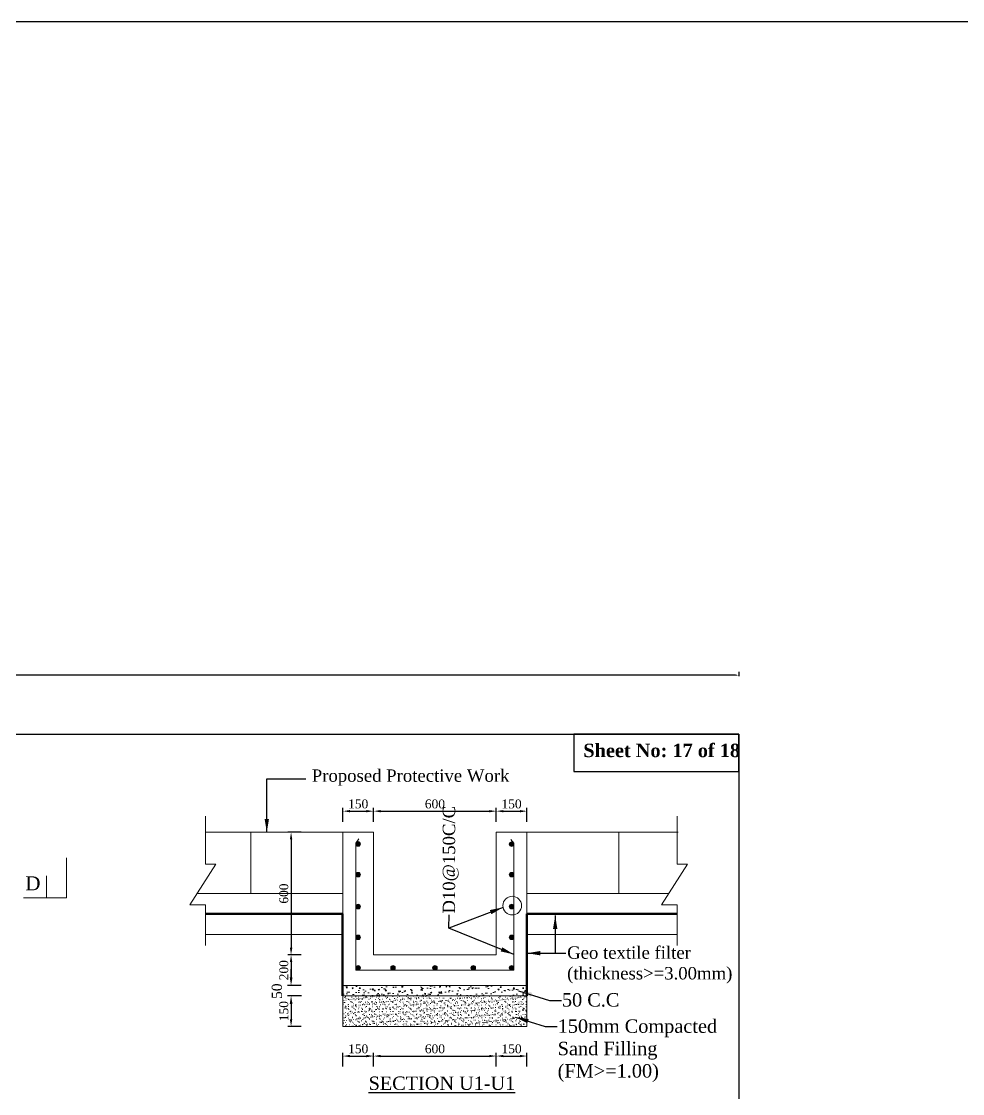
# Model space of a CAD drawing. Header units: metres. Extents: x -2434 to 11656, y -15288 to 8109.
# Drawn here: x 3289.5 to 3395.4, y -14019.2 to -13898.6 of the extents above; entities that cross this region are included whole.
import ezdxf

# ---------------------------------------------------------------- set-up
doc = ezdxf.new("R2010")
doc.units = ezdxf.units.M
doc.layers.add('Blocks', color=11, linetype='Continuous', lineweight=9)
doc.layers.add('LINE', color=7, linetype='Continuous')
doc.styles.get("Standard").update_dxf_attribs({"font": 'times.ttf'})
doc.dimstyles.get("Standard").update_dxf_attribs({"dimtxt": 0.5, "dimasz": 0.4075, "dimexe": 0.364, "dimexo": 0.219, "dimgap": 0.09, "dimtad": 0, "dimdec": 0, "dimlfac": 1000, "dimzin": 0, "dimdsep": 46, "dimtxsty": 'Standard', "dimcen": 0.09, "dimadec": 0, "dimazin": 0, "dimtfac": 1, "dimtdec": 0, "dimtofl": 0, "dimtmove": 0, "dimatfit": 3, "dimfxl": 1, "dimtolj": 1, "dimtzin": 0, "dimarcsym": 0})
pattern_1 = [(50, (3348.6855, -14646.2898), (1.4665866, -0.1283096), [0.1533525, -1.6868775]), (355, (3348.6855, -14646.2898), (-0.2837047, 1.538006), [0.122682, -1.349502]), (100.451, (3348.8077, -14646.3005), (1.182887, 1.4096893), [0.1303295, -1.4336245]), (46.1842, (3348.6855, -14645.8809), (2.1821863, -0.3384407), [0.230029, -2.530316]), (96.6356, (3348.8674, -14645.909), (1.911104, 1.991776), [0.195494, -2.150437]), (351.184, (3348.6855, -14645.8809), (1.911107, 1.991772), [0.184023, -2.024253]), (21, (3348.89, -14645.9831), (1.2204998, -0.8232374), [0.1533525, -1.6868775]), (326, (3348.89, -14645.9831), (0.4975063, 1.482713), [0.122682, -1.349502]), (71.4514, (3348.9917, -14646.0517), (1.7180028, 0.659479), [0.1303295, -1.4336245]), (37.5, (3348.6855, -14646.2898), (0.02486326, 0.68066806), [0, -1.3331444, 0, -1.369949, 0, -1.3546137]), (7.5, (3348.6855, -14646.2898), (0.5378983, 0.8064536), [0, -0.7810754, 0, -1.3024739, 0, -0.51628675]), (327.5, (3348.22954, -14646.2898), (1.0915043, -0.0461164), [0, -0.511175, 0, -1.594866, 0, -2.1162645]), (317.5, (3348.0251, -14646.2898), (1.1924399, 0.2046833), [0, -0.6645275, 0, -1.0591546, 0, -1.5028545])]
pattern_2 = [(37.5, (3348.6855, -14646.28983), (-0.01840036, 0.56282522), [0, -0.443992, 0, -0.49657, 0, -0.4746625]), (7.5, (3348.6855, -14646.2898), (0.5169518, 0.8243489), [0, -0.239522, 0, -0.400177, 0, -0.1533525]), (327.5, (3348.3262, -14646.28983), (0.90964123, 0.00165276), [0, -0.14605, 0, -0.52578, 0, -0.686435]), (317.5, (3348.3262, -14646.2898), (0.8780899, 0.2563687), [0, -0.073025, 0, -0.344678, 0, -0.394335])]

# ---------------------------------------------------------------- blocks, each defined once
blk = doc.blocks.new('*D1202')
at = {"layer": 'Blocks', "color": 0, "lineweight": -2, "ltscale": 0.5}
for p, q in [((3178.46, -13972.25), (3178.46, -13971.77)), ((3370.22, -13972.25), (3370.22, -13971.77))]:
    blk.add_line(p, q, dxfattribs=at)
at = {"layer": 'Blocks', "color": 0, "linetype": 'ByBlock', "lineweight": -2, "ltscale": 0.5}
for p, q in [((3178.86, -13972.13), (3272.9, -13972.13)), ((3369.81, -13972.13), (3275.78, -13972.13))]:
    blk.add_line(p, q, dxfattribs=at)
at = {"layer": 'Blocks', "color": 0, "linetype": 'ByBlock', "lineweight": -3, "ltscale": 0.5}
for points in [[(3178.86, -13972.06), (3178.86, -13972.2), (3178.46, -13972.13)], [(3369.81, -13972.06), (3369.81, -13972.2), (3370.22, -13972.13)]]:
    blk.add_solid(points, dxfattribs=at)
at = {"layer": 'Defpoints', "color": 0, "linetype": 'ByBlock', "lineweight": -3, "ltscale": 0.5}
for p in [(3370.22, -13972.13), (3178.46, -13978.76), (3370.22, -13978.76)]:
    blk.add_point(p, dxfattribs=at)
at = {"layer": 'Blocks', "color": 0, "linetype": 'ByBlock', "lineweight": -2, "ltscale": 0.5, "insert": (3274.34, -13972.13), "char_height": 0.5, "attachment_point": 5}
blk.add_mtext('\\A1;191.76 m', dxfattribs=at)
blk = doc.blocks.new('*D1203')
at = {"layer": 'Blocks', "color": 0, "lineweight": -2, "ltscale": 0.5}
for p, q in [((3325.67, -13988.62), (3325.67, -13987.07)), ((3326.47, -13987.43), (3328.32, -13987.43)), ((3329.12, -13988.62), (3329.12, -13987.07))]:
    blk.add_line(p, q, dxfattribs=at)
at = {"layer": 'Blocks', "color": 0, "lineweight": -3, "ltscale": 0.5}
for points in [[(3326.47, -13987.3), (3326.47, -13987.56), (3325.67, -13987.43)], [(3328.32, -13987.3), (3328.32, -13987.56), (3329.12, -13987.43)]]:
    blk.add_solid(points, dxfattribs=at)
at = {"layer": 'Defpoints', "color": 0, "lineweight": -3, "ltscale": 0.5}
for p in [(3329.12, -13987.43), (3325.67, -13988.84), (3329.12, -13988.84)]:
    blk.add_point(p, dxfattribs=at)
at = {"layer": 'Blocks', "color": 0, "lineweight": 30, "ltscale": 0.5, "insert": (3327.39, -13986.62), "char_height": 1, "attachment_point": 5}
blk.add_mtext('\\A1;150', dxfattribs=at)
blk = doc.blocks.new('*D1204')
at = {"layer": 'Blocks', "color": 0, "lineweight": -2, "ltscale": 0.5}
for p, q in [((3342.92, -13988.62), (3342.92, -13987.07)), ((3343.72, -13987.43), (3345.57, -13987.43)), ((3346.37, -13988.62), (3346.37, -13987.07))]:
    blk.add_line(p, q, dxfattribs=at)
at = {"layer": 'Blocks', "color": 0, "lineweight": -3, "ltscale": 0.5}
for points in [[(3343.72, -13987.3), (3343.72, -13987.56), (3342.92, -13987.43)], [(3345.57, -13987.3), (3345.57, -13987.56), (3346.37, -13987.43)]]:
    blk.add_solid(points, dxfattribs=at)
at = {"layer": 'Defpoints', "color": 0, "lineweight": -3, "ltscale": 0.5}
for p in [(3346.37, -13987.43), (3342.92, -13988.84), (3346.37, -13988.84)]:
    blk.add_point(p, dxfattribs=at)
at = {"layer": 'Blocks', "color": 0, "lineweight": 30, "ltscale": 0.5, "insert": (3344.64, -13986.62), "char_height": 1, "attachment_point": 5}
blk.add_mtext('\\A1;150', dxfattribs=at)
blk = doc.blocks.new('*D1205')
at = {"layer": 'Blocks', "color": 0, "lineweight": -2, "ltscale": 0.5}
for p, q in [((3329.12, -13988.62), (3329.12, -13987.07)), ((3329.92, -13987.43), (3342.12, -13987.43)), ((3342.92, -13988.62), (3342.92, -13987.07))]:
    blk.add_line(p, q, dxfattribs=at)
at = {"layer": 'Blocks', "color": 0, "lineweight": -3, "ltscale": 0.5}
for points in [[(3329.92, -13987.3), (3329.92, -13987.56), (3329.12, -13987.43)], [(3342.12, -13987.3), (3342.12, -13987.56), (3342.92, -13987.43)]]:
    blk.add_solid(points, dxfattribs=at)
at = {"layer": 'Defpoints', "color": 0, "lineweight": -3, "ltscale": 0.5}
for p in [(3342.92, -13987.43), (3329.12, -13988.84), (3342.92, -13988.84)]:
    blk.add_point(p, dxfattribs=at)
at = {"layer": 'Blocks', "color": 0, "lineweight": 30, "ltscale": 0.5, "insert": (3336.02, -13986.62), "char_height": 1, "attachment_point": 5}
blk.add_mtext('\\A1;600', dxfattribs=at)
blk = doc.blocks.new('*D1206')
at = {"layer": 'Blocks', "color": 0, "lineweight": -2, "ltscale": 0.5}
for p, q in [((3320.96, -13989.8), (3319.48, -13989.8)), ((3319.84, -13990.6), (3319.84, -14002.8)), ((3320.96, -14003.6), (3319.48, -14003.6))]:
    blk.add_line(p, q, dxfattribs=at)
at = {"layer": 'Blocks', "color": 0, "lineweight": -3, "ltscale": 0.5}
for points in [[(3319.71, -13990.6), (3319.98, -13990.6), (3319.84, -13989.8)], [(3319.71, -14002.8), (3319.98, -14002.8), (3319.84, -14003.6)]]:
    blk.add_solid(points, dxfattribs=at)
at = {"layer": 'Defpoints', "color": 0, "lineweight": -3, "ltscale": 0.5}
for p in [(3321.18, -13989.8), (3319.84, -14003.6), (3321.18, -14003.6)]:
    blk.add_point(p, dxfattribs=at)
at = {"layer": 'Blocks', "color": 0, "lineweight": 30, "ltscale": 0.5, "insert": (3319.03, -13996.7), "char_height": 1, "attachment_point": 5, "rotation": 90}
blk.add_mtext('\\A1;600', dxfattribs=at)
blk = doc.blocks.new('*D1207')
at = {"layer": 'Blocks', "color": 0, "lineweight": -2, "ltscale": 0.5}
for p, q in [((3320.96, -14003.6), (3319.48, -14003.6)), ((3319.84, -14004.4), (3319.84, -14006.25)), ((3320.96, -14007.05), (3319.48, -14007.05))]:
    blk.add_line(p, q, dxfattribs=at)
at = {"layer": 'Blocks', "color": 0, "lineweight": -3, "ltscale": 0.5}
for points in [[(3319.71, -14004.4), (3319.98, -14004.4), (3319.84, -14003.6)], [(3319.71, -14006.25), (3319.98, -14006.25), (3319.84, -14007.05)]]:
    blk.add_solid(points, dxfattribs=at)
at = {"layer": 'Defpoints', "color": 0, "lineweight": -3, "ltscale": 0.5}
for p in [(3321.18, -14003.6), (3319.84, -14007.05), (3321.18, -14007.05)]:
    blk.add_point(p, dxfattribs=at)
at = {"layer": 'Blocks', "color": 0, "lineweight": 30, "ltscale": 0.5, "insert": (3319.03, -14005.32), "char_height": 1, "attachment_point": 5, "rotation": 90}
blk.add_mtext('\\A1;200', dxfattribs=at)
blk = doc.blocks.new('*D1208')
at = {"layer": 'Blocks', "color": 0, "lineweight": -2, "ltscale": 0.5}
for p, q in [((3325.67, -14016.17), (3325.67, -14014.61)), ((3326.47, -14014.98), (3328.32, -14014.98)), ((3329.12, -14016.17), (3329.12, -14014.61))]:
    blk.add_line(p, q, dxfattribs=at)
at = {"layer": 'Blocks', "color": 0, "lineweight": -3, "ltscale": 0.5}
for points in [[(3326.47, -14014.84), (3326.47, -14015.11), (3325.67, -14014.98)], [(3328.32, -14014.84), (3328.32, -14015.11), (3329.12, -14014.98)]]:
    blk.add_solid(points, dxfattribs=at)
at = {"layer": 'Defpoints', "color": 0, "lineweight": -3, "ltscale": 0.5}
for p in [(3329.12, -14014.98), (3325.67, -14016.39), (3329.12, -14016.39)]:
    blk.add_point(p, dxfattribs=at)
at = {"layer": 'Blocks', "color": 0, "lineweight": 30, "ltscale": 0.5, "insert": (3327.39, -14014.17), "char_height": 1, "attachment_point": 5}
blk.add_mtext('\\A1;150', dxfattribs=at)
blk = doc.blocks.new('*D1209')
at = {"layer": 'Blocks', "color": 0, "lineweight": -2, "ltscale": 0.5}
for p, q in [((3342.92, -14016.17), (3342.92, -14014.61)), ((3343.72, -14014.98), (3345.57, -14014.98)), ((3346.37, -14016.17), (3346.37, -14014.61))]:
    blk.add_line(p, q, dxfattribs=at)
at = {"layer": 'Blocks', "color": 0, "lineweight": -3, "ltscale": 0.5}
for points in [[(3343.72, -14014.84), (3343.72, -14015.11), (3342.92, -14014.98)], [(3345.57, -14014.84), (3345.57, -14015.11), (3346.37, -14014.98)]]:
    blk.add_solid(points, dxfattribs=at)
at = {"layer": 'Defpoints', "color": 0, "lineweight": -3, "ltscale": 0.5}
for p in [(3346.37, -14014.98), (3342.92, -14016.39), (3346.37, -14016.39)]:
    blk.add_point(p, dxfattribs=at)
at = {"layer": 'Blocks', "color": 0, "lineweight": 30, "ltscale": 0.5, "insert": (3344.64, -14014.17), "char_height": 1, "attachment_point": 5}
blk.add_mtext('\\A1;150', dxfattribs=at)
blk = doc.blocks.new('*D1210')
at = {"layer": 'Blocks', "color": 0, "lineweight": -2, "ltscale": 0.5}
for p, q in [((3329.12, -14016.17), (3329.12, -14014.61)), ((3329.92, -14014.98), (3342.12, -14014.98)), ((3342.92, -14016.17), (3342.92, -14014.61))]:
    blk.add_line(p, q, dxfattribs=at)
at = {"layer": 'Blocks', "color": 0, "lineweight": -3, "ltscale": 0.5}
for points in [[(3329.92, -14014.84), (3329.92, -14015.11), (3329.12, -14014.98)], [(3342.12, -14014.84), (3342.12, -14015.11), (3342.92, -14014.98)]]:
    blk.add_solid(points, dxfattribs=at)
at = {"layer": 'Defpoints', "color": 0, "lineweight": -3, "ltscale": 0.5}
for p in [(3342.92, -14014.98), (3329.12, -14016.39), (3342.92, -14016.39)]:
    blk.add_point(p, dxfattribs=at)
at = {"layer": 'Blocks', "color": 0, "lineweight": 30, "ltscale": 0.5, "insert": (3336.02, -14014.17), "char_height": 1, "attachment_point": 5}
blk.add_mtext('\\A1;600', dxfattribs=at)
blk = doc.blocks.new('*D1211')
at = {"layer": 'Blocks', "color": 0, "lineweight": -2, "ltscale": 0.5}
for p, q in [((3320.96, -14008.2), (3319.48, -14008.2)), ((3319.84, -14009), (3319.84, -14010.85)), ((3320.96, -14011.65), (3319.48, -14011.65))]:
    blk.add_line(p, q, dxfattribs=at)
at = {"layer": 'Blocks', "color": 0, "lineweight": -3, "ltscale": 0.5}
for points in [[(3319.71, -14009), (3319.98, -14009), (3319.84, -14008.2)], [(3319.71, -14010.85), (3319.98, -14010.85), (3319.84, -14011.65)]]:
    blk.add_solid(points, dxfattribs=at)
at = {"layer": 'Defpoints', "color": 0, "lineweight": -3, "ltscale": 0.5}
for p in [(3321.18, -14008.2), (3319.84, -14011.65), (3321.18, -14011.65)]:
    blk.add_point(p, dxfattribs=at)
at = {"layer": 'Blocks', "color": 0, "lineweight": 30, "ltscale": 0.5, "insert": (3319.03, -14009.92), "char_height": 1, "attachment_point": 5, "rotation": 90}
blk.add_mtext('\\A1;150', dxfattribs=at)
blk = doc.blocks.new('*D1251')
at = {"layer": 'Blocks', "color": 0, "lineweight": -2, "ltscale": 0.5}
for p, q in [((3178.46, -13972.25), (3178.46, -13971.77)), ((3370.22, -13972.25), (3370.22, -13971.77))]:
    blk.add_line(p, q, dxfattribs=at)
at = {"layer": 'Blocks', "color": 0, "linetype": 'ByBlock', "lineweight": -2, "ltscale": 0.5}
for p, q in [((3178.86, -13972.13), (3272.9, -13972.13)), ((3369.81, -13972.13), (3275.78, -13972.13))]:
    blk.add_line(p, q, dxfattribs=at)
at = {"layer": 'Blocks', "color": 0, "linetype": 'ByBlock', "lineweight": -3, "ltscale": 0.5}
for points in [[(3178.86, -13972.06), (3178.86, -13972.2), (3178.46, -13972.13)], [(3369.81, -13972.06), (3369.81, -13972.2), (3370.22, -13972.13)]]:
    blk.add_solid(points, dxfattribs=at)
at = {"layer": 'Defpoints', "color": 0, "linetype": 'ByBlock', "lineweight": -3, "ltscale": 0.5}
for p in [(3370.22, -13972.13), (3178.46, -13978.76), (3370.22, -13978.76)]:
    blk.add_point(p, dxfattribs=at)
at = {"layer": 'Blocks', "color": 0, "linetype": 'ByBlock', "lineweight": -2, "ltscale": 0.5, "insert": (3274.34, -13972.13), "char_height": 0.5, "attachment_point": 5}
blk.add_mtext('\\A1;191.76 m', dxfattribs=at)
blk = doc.blocks.new('*D1252')
at = {"layer": 'Blocks', "color": 0, "lineweight": -2, "ltscale": 0.5}
for p, q in [((3325.67, -13988.62), (3325.67, -13987.07)), ((3326.47, -13987.43), (3328.32, -13987.43)), ((3329.12, -13988.62), (3329.12, -13987.07))]:
    blk.add_line(p, q, dxfattribs=at)
at = {"layer": 'Blocks', "color": 0, "lineweight": -3, "ltscale": 0.5}
for points in [[(3326.47, -13987.3), (3326.47, -13987.56), (3325.67, -13987.43)], [(3328.32, -13987.3), (3328.32, -13987.56), (3329.12, -13987.43)]]:
    blk.add_solid(points, dxfattribs=at)
at = {"layer": 'Defpoints', "color": 0, "lineweight": -3, "ltscale": 0.5}
for p in [(3329.12, -13987.43), (3325.67, -13988.84), (3329.12, -13988.84)]:
    blk.add_point(p, dxfattribs=at)
at = {"layer": 'Blocks', "color": 0, "lineweight": 30, "ltscale": 0.5, "insert": (3327.39, -13986.62), "char_height": 1, "attachment_point": 5}
blk.add_mtext('\\A1;150', dxfattribs=at)
blk = doc.blocks.new('*D1253')
at = {"layer": 'Blocks', "color": 0, "lineweight": -2, "ltscale": 0.5}
for p, q in [((3342.92, -13988.62), (3342.92, -13987.07)), ((3343.72, -13987.43), (3345.57, -13987.43)), ((3346.37, -13988.62), (3346.37, -13987.07))]:
    blk.add_line(p, q, dxfattribs=at)
at = {"layer": 'Blocks', "color": 0, "lineweight": -3, "ltscale": 0.5}
for points in [[(3343.72, -13987.3), (3343.72, -13987.56), (3342.92, -13987.43)], [(3345.57, -13987.3), (3345.57, -13987.56), (3346.37, -13987.43)]]:
    blk.add_solid(points, dxfattribs=at)
at = {"layer": 'Defpoints', "color": 0, "lineweight": -3, "ltscale": 0.5}
for p in [(3346.37, -13987.43), (3342.92, -13988.84), (3346.37, -13988.84)]:
    blk.add_point(p, dxfattribs=at)
at = {"layer": 'Blocks', "color": 0, "lineweight": 30, "ltscale": 0.5, "insert": (3344.64, -13986.62), "char_height": 1, "attachment_point": 5}
blk.add_mtext('\\A1;150', dxfattribs=at)
blk = doc.blocks.new('*D1254')
at = {"layer": 'Blocks', "color": 0, "lineweight": -2, "ltscale": 0.5}
for p, q in [((3329.12, -13988.62), (3329.12, -13987.07)), ((3329.92, -13987.43), (3342.12, -13987.43)), ((3342.92, -13988.62), (3342.92, -13987.07))]:
    blk.add_line(p, q, dxfattribs=at)
at = {"layer": 'Blocks', "color": 0, "lineweight": -3, "ltscale": 0.5}
for points in [[(3329.92, -13987.3), (3329.92, -13987.56), (3329.12, -13987.43)], [(3342.12, -13987.3), (3342.12, -13987.56), (3342.92, -13987.43)]]:
    blk.add_solid(points, dxfattribs=at)
at = {"layer": 'Defpoints', "color": 0, "lineweight": -3, "ltscale": 0.5}
for p in [(3342.92, -13987.43), (3329.12, -13988.84), (3342.92, -13988.84)]:
    blk.add_point(p, dxfattribs=at)
at = {"layer": 'Blocks', "color": 0, "lineweight": 30, "ltscale": 0.5, "insert": (3336.02, -13986.62), "char_height": 1, "attachment_point": 5}
blk.add_mtext('\\A1;600', dxfattribs=at)
blk = doc.blocks.new('*D1255')
at = {"layer": 'Blocks', "color": 0, "lineweight": -2, "ltscale": 0.5}
for p, q in [((3320.96, -13989.8), (3319.48, -13989.8)), ((3319.84, -13990.6), (3319.84, -14002.8)), ((3320.96, -14003.6), (3319.48, -14003.6))]:
    blk.add_line(p, q, dxfattribs=at)
at = {"layer": 'Blocks', "color": 0, "lineweight": -3, "ltscale": 0.5}
for points in [[(3319.71, -13990.6), (3319.98, -13990.6), (3319.84, -13989.8)], [(3319.71, -14002.8), (3319.98, -14002.8), (3319.84, -14003.6)]]:
    blk.add_solid(points, dxfattribs=at)
at = {"layer": 'Defpoints', "color": 0, "lineweight": -3, "ltscale": 0.5}
for p in [(3321.18, -13989.8), (3319.84, -14003.6), (3321.18, -14003.6)]:
    blk.add_point(p, dxfattribs=at)
at = {"layer": 'Blocks', "color": 0, "lineweight": 30, "ltscale": 0.5, "insert": (3319.03, -13996.7), "char_height": 1, "attachment_point": 5, "rotation": 90}
blk.add_mtext('\\A1;600', dxfattribs=at)
blk = doc.blocks.new('*D1256')
at = {"layer": 'Blocks', "color": 0, "lineweight": -2, "ltscale": 0.5}
for p, q in [((3320.96, -14003.6), (3319.48, -14003.6)), ((3319.84, -14004.4), (3319.84, -14006.25)), ((3320.96, -14007.05), (3319.48, -14007.05))]:
    blk.add_line(p, q, dxfattribs=at)
at = {"layer": 'Blocks', "color": 0, "lineweight": -3, "ltscale": 0.5}
for points in [[(3319.71, -14004.4), (3319.98, -14004.4), (3319.84, -14003.6)], [(3319.71, -14006.25), (3319.98, -14006.25), (3319.84, -14007.05)]]:
    blk.add_solid(points, dxfattribs=at)
at = {"layer": 'Defpoints', "color": 0, "lineweight": -3, "ltscale": 0.5}
for p in [(3321.18, -14003.6), (3319.84, -14007.05), (3321.18, -14007.05)]:
    blk.add_point(p, dxfattribs=at)
at = {"layer": 'Blocks', "color": 0, "lineweight": 30, "ltscale": 0.5, "insert": (3319.03, -14005.32), "char_height": 1, "attachment_point": 5, "rotation": 90}
blk.add_mtext('\\A1;200', dxfattribs=at)
blk = doc.blocks.new('*D1257')
at = {"layer": 'Blocks', "color": 0, "lineweight": -2, "ltscale": 0.5}
for p, q in [((3325.67, -14016.17), (3325.67, -14014.61)), ((3326.47, -14014.98), (3328.32, -14014.98)), ((3329.12, -14016.17), (3329.12, -14014.61))]:
    blk.add_line(p, q, dxfattribs=at)
at = {"layer": 'Blocks', "color": 0, "lineweight": -3, "ltscale": 0.5}
for points in [[(3326.47, -14014.84), (3326.47, -14015.11), (3325.67, -14014.98)], [(3328.32, -14014.84), (3328.32, -14015.11), (3329.12, -14014.98)]]:
    blk.add_solid(points, dxfattribs=at)
at = {"layer": 'Defpoints', "color": 0, "lineweight": -3, "ltscale": 0.5}
for p in [(3329.12, -14014.98), (3325.67, -14016.39), (3329.12, -14016.39)]:
    blk.add_point(p, dxfattribs=at)
at = {"layer": 'Blocks', "color": 0, "lineweight": 30, "ltscale": 0.5, "insert": (3327.39, -14014.17), "char_height": 1, "attachment_point": 5}
blk.add_mtext('\\A1;150', dxfattribs=at)
blk = doc.blocks.new('*D1258')
at = {"layer": 'Blocks', "color": 0, "lineweight": -2, "ltscale": 0.5}
for p, q in [((3342.92, -14016.17), (3342.92, -14014.61)), ((3343.72, -14014.98), (3345.57, -14014.98)), ((3346.37, -14016.17), (3346.37, -14014.61))]:
    blk.add_line(p, q, dxfattribs=at)
at = {"layer": 'Blocks', "color": 0, "lineweight": -3, "ltscale": 0.5}
for points in [[(3343.72, -14014.84), (3343.72, -14015.11), (3342.92, -14014.98)], [(3345.57, -14014.84), (3345.57, -14015.11), (3346.37, -14014.98)]]:
    blk.add_solid(points, dxfattribs=at)
at = {"layer": 'Defpoints', "color": 0, "lineweight": -3, "ltscale": 0.5}
for p in [(3346.37, -14014.98), (3342.92, -14016.39), (3346.37, -14016.39)]:
    blk.add_point(p, dxfattribs=at)
at = {"layer": 'Blocks', "color": 0, "lineweight": 30, "ltscale": 0.5, "insert": (3344.64, -14014.17), "char_height": 1, "attachment_point": 5}
blk.add_mtext('\\A1;150', dxfattribs=at)
blk = doc.blocks.new('*D1259')
at = {"layer": 'Blocks', "color": 0, "lineweight": -2, "ltscale": 0.5}
for p, q in [((3329.12, -14016.17), (3329.12, -14014.61)), ((3329.92, -14014.98), (3342.12, -14014.98)), ((3342.92, -14016.17), (3342.92, -14014.61))]:
    blk.add_line(p, q, dxfattribs=at)
at = {"layer": 'Blocks', "color": 0, "lineweight": -3, "ltscale": 0.5}
for points in [[(3329.92, -14014.84), (3329.92, -14015.11), (3329.12, -14014.98)], [(3342.12, -14014.84), (3342.12, -14015.11), (3342.92, -14014.98)]]:
    blk.add_solid(points, dxfattribs=at)
at = {"layer": 'Defpoints', "color": 0, "lineweight": -3, "ltscale": 0.5}
for p in [(3342.92, -14014.98), (3329.12, -14016.39), (3342.92, -14016.39)]:
    blk.add_point(p, dxfattribs=at)
at = {"layer": 'Blocks', "color": 0, "lineweight": 30, "ltscale": 0.5, "insert": (3336.02, -14014.17), "char_height": 1, "attachment_point": 5}
blk.add_mtext('\\A1;600', dxfattribs=at)
blk = doc.blocks.new('*D1260')
at = {"layer": 'Blocks', "color": 0, "lineweight": -2, "ltscale": 0.5}
for p, q in [((3320.96, -14008.2), (3319.48, -14008.2)), ((3319.84, -14009), (3319.84, -14010.85)), ((3320.96, -14011.65), (3319.48, -14011.65))]:
    blk.add_line(p, q, dxfattribs=at)
at = {"layer": 'Blocks', "color": 0, "lineweight": -3, "ltscale": 0.5}
for points in [[(3319.71, -14009), (3319.98, -14009), (3319.84, -14008.2)], [(3319.71, -14010.85), (3319.98, -14010.85), (3319.84, -14011.65)]]:
    blk.add_solid(points, dxfattribs=at)
at = {"layer": 'Defpoints', "color": 0, "lineweight": -3, "ltscale": 0.5}
for p in [(3321.18, -14008.2), (3319.84, -14011.65), (3321.18, -14011.65)]:
    blk.add_point(p, dxfattribs=at)
at = {"layer": 'Blocks', "color": 0, "lineweight": 30, "ltscale": 0.5, "insert": (3319.03, -14009.92), "char_height": 1, "attachment_point": 5, "rotation": 90}
blk.add_mtext('\\A1;150', dxfattribs=at)

msp = doc.modelspace()

# ---------------------------------------------------------------- hatches: boundary and pattern name
at = {"layer": 'Blocks', "lineweight": 13, "ltscale": 0.05}
for points in [[(3327.133942, -13991.115503, 1), (3327.648296, -13991.115503, 1)], [(3327.133942, -13991.115503, 1), (3327.648296, -13991.115503, 1)], [(3344.383942, -13991.137473, 1), (3344.898296, -13991.137473, 1)], [(3344.383942, -13991.137473, 1), (3344.898296, -13991.137473, 1)], [(3327.133942, -13994.568652, 1), (3327.648296, -13994.568652, 1)], [(3327.133942, -13994.568652, 1), (3327.648296, -13994.568652, 1)], [(3344.383942, -13994.568652, 1), (3344.898296, -13994.568652, 1)], [(3344.383942, -13994.568652, 1), (3344.898296, -13994.568652, 1)], [(3327.133942, -13998.165385, 1), (3327.648296, -13998.165385, 1)], [(3327.133942, -13998.165385, 1), (3327.648296, -13998.165385, 1)], [(3344.383942, -13998.165385, 1), (3344.898296, -13998.165385, 1)], [(3344.383942, -13998.165385, 1), (3344.898296, -13998.165385, 1)], [(3327.133942, -14001.624801, 1), (3327.648296, -14001.624801, 1)], [(3327.133942, -14001.624801, 1), (3327.648296, -14001.624801, 1)], [(3344.383942, -14001.624801, 1), (3344.898296, -14001.624801, 1)], [(3344.383942, -14001.624801, 1), (3344.898296, -14001.624801, 1)], [(3327.133942, -14005.051559, 1), (3327.648296, -14005.051559, 1)], [(3327.133942, -14005.051559, 1), (3327.648296, -14005.051559, 1)], [(3331.047412, -14005.051559, 1), (3331.561767, -14005.051559, 1)], [(3331.047412, -14005.051559, 1), (3331.561767, -14005.051559, 1)], [(3335.76194, -14005.051559, 1), (3336.276295, -14005.051559, 1)], [(3335.76194, -14005.051559, 1), (3336.276295, -14005.051559, 1)], [(3340.073118, -14005.051559, 1), (3340.587473, -14005.051559, 1)], [(3340.073118, -14005.051559, 1), (3340.587473, -14005.051559, 1)], [(3344.383942, -14005.051559, 1), (3344.898296, -14005.051559, 1)], [(3344.383942, -14005.051559, 1), (3344.898296, -14005.051559, 1)]]:
    msp.add_hatch(color=0, dxfattribs=at).paths.add_polyline_path(points)
at = {"layer": 'Blocks', "lineweight": 5, "ltscale": 0.05}
h = msp.add_hatch(dxfattribs=at)
h.set_pattern_fill('AR-CONC', color=0, scale=0.00805, style=0)
h.set_pattern_definition(pattern_1)
h.paths.add_polyline_path([(3325.666119, -14008.195549), (3346.366119, -14008.195549), (3346.366119, -14007.045549), (3325.666119, -14007.045549)])
h = msp.add_hatch(dxfattribs=at)
h.set_pattern_fill('AR-CONC', color=0, scale=0.00805, style=0)
h.set_pattern_definition(pattern_1)
h.paths.add_polyline_path([(3325.666119, -14008.195549), (3346.366119, -14008.195549), (3346.366119, -14007.045549), (3325.666119, -14007.045549)])
h = msp.add_hatch(dxfattribs=at)
h.set_pattern_fill('AR-SAND', color=0, scale=0.0115, style=0)
h.set_pattern_definition(pattern_2)
h.paths.add_polyline_path([(3325.666119, -14011.645549), (3346.366119, -14011.645549), (3346.366119, -14008.195549), (3325.666119, -14008.195549)])
h = msp.add_hatch(dxfattribs=at)
h.set_pattern_fill('AR-SAND', color=0, scale=0.0115, style=0)
h.set_pattern_definition(pattern_2)
h.paths.add_polyline_path([(3325.666119, -14011.645549), (3346.366119, -14011.645549), (3346.366119, -14008.195549), (3325.666119, -14008.195549)])

# ---------------------------------------------------------------- linework, layer by layer
at = {"color": 0, "lineweight": -3, "ltscale": 0.5}
msp.add_lwpolyline([(-254.448511, -13898.58967), (3621.057254, -13898.58967), (3621.057254, -14191.821671), (-254.448511, -14191.821671)], close=True, dxfattribs=at)
at = {"color": 7, "linetype": 'ByBlock', "lineweight": 30}
msp.add_lwpolyline([(3370.215211, -13978.758509), (3351.625683, -13978.758509), (3351.625683, -13982.971607), (3370.215211, -13982.971607)], close=True, dxfattribs=at)
msp.add_lwpolyline([(3370.215211, -13978.758509), (3351.625683, -13978.758509), (3351.625683, -13982.971607), (3370.215211, -13982.971607)], close=True, dxfattribs=at)
at = {"layer": 'Blocks', "color": 0, "lineweight": 13, "ltscale": 0.05}
for p, q in [((3325.666119, -13989.795549), (3310.20191, -13989.795549)), ((3325.666119, -13989.795549), (3310.20191, -13989.795549)), ((3325.666119, -14007.045549), (3325.666119, -13989.795549)), ((3325.666119, -13989.795549), (3329.116119, -13989.795549)), ((3325.666119, -14007.045549), (3325.666119, -13989.795549)), ((3325.666119, -13989.795549), (3329.116119, -13989.795549)), ((3329.116119, -13989.795549), (3329.116119, -14003.595549)), ((3329.116119, -13989.795549), (3329.116119, -14003.595549)), ((3342.916119, -14003.595549), (3342.916119, -13989.795549)), ((3342.916119, -13989.795549), (3346.366119, -13989.795549)), ((3342.916119, -14003.595549), (3342.916119, -13989.795549)), ((3342.916119, -13989.795549), (3346.366119, -13989.795549)), ((3346.366119, -13989.795549), (3346.366119, -14007.045549)), ((3346.366119, -13989.795549), (3363.374816, -13989.795549)), ((3346.366119, -13989.795549), (3346.366119, -14007.045549)), ((3346.366119, -13989.795549), (3363.374816, -13989.795549)), ((3327.133942, -13991.01022), (3327.479392, -13990.543044)), ((3327.133942, -13991.01022), (3327.479392, -13990.543044)), ((3344.898296, -13991.034435), (3344.564588, -13990.618146)), ((3344.898296, -13991.034435), (3344.564588, -13990.618146)), ((3294.594472, -13997.162934), (3294.594472, -13992.672033)), ((3294.594472, -13997.162934), (3294.594472, -13992.672033)), ((3292.346317, -13994.721368), (3292.346317, -13997.162934)), ((3292.346317, -13994.721368), (3292.346317, -13997.162934)), ((3289.761966, -13997.162934), (3294.594472, -13997.162934)), ((3289.761966, -13997.162934), (3294.594472, -13997.162934)), ((3325.666119, -13996.695549), (3309.272039, -13996.695549)), ((3325.666119, -13996.695549), (3309.272039, -13996.695549)), ((3346.366119, -13996.695549), (3362.315061, -13996.695549)), ((3346.366119, -13996.695549), (3362.315061, -13996.695549)), ((3325.666119, -14001.295549), (3310.20191, -14001.295549)), ((3325.666119, -14001.295549), (3310.20191, -14001.295549)), ((3346.366119, -14001.295549), (3363.244932, -14001.295549)), ((3346.366119, -14001.295549), (3363.244932, -14001.295549)), ((3329.116119, -14003.595549), (3342.916119, -14003.595549)), ((3329.116119, -14003.595549), (3342.916119, -14003.595549)), ((3346.366119, -14007.045549), (3325.666119, -14007.045549)), ((3325.666119, -14007.045549), (3325.666119, -14008.195549)), ((3346.366119, -14007.045549), (3325.666119, -14007.045549)), ((3325.666119, -14007.045549), (3325.666119, -14008.195549)), ((3346.366119, -14007.045549), (3346.366119, -14008.195549)), ((3346.366119, -14007.045549), (3346.366119, -14008.195549)), ((3346.366119, -14008.195549), (3325.666119, -14008.195549)), ((3325.666119, -14008.195549), (3325.666119, -14011.645549)), ((3346.366119, -14008.195549), (3325.666119, -14008.195549)), ((3325.666119, -14008.195549), (3325.666119, -14011.645549)), ((3346.366119, -14008.195549), (3346.366119, -14011.645549)), ((3346.366119, -14008.195549), (3346.366119, -14011.645549)), ((3346.366119, -14011.645549), (3325.666119, -14011.645549)), ((3346.366119, -14011.645549), (3325.666119, -14011.645549))]:
    msp.add_line(p, q, dxfattribs=at)
at = {"layer": 'Blocks', "color": 0, "lineweight": 20, "ltscale": 0.05}
for p, q in [((3327.133942, -13991.01022), (3327.133942, -14005.320549)), ((3327.133942, -13991.01022), (3327.133942, -14005.320549)), ((3344.898296, -13991.034435), (3344.898296, -14005.320549)), ((3344.898296, -13991.034435), (3344.898296, -14005.320549)), ((3344.898296, -14005.320549), (3327.133942, -14005.320549)), ((3344.898296, -14005.320549), (3327.133942, -14005.320549))]:
    msp.add_line(p, q, dxfattribs=at)
at = {"layer": 'Blocks', "color": 0, "lineweight": 50, "ltscale": 0.05}
for p, q in [((3325.613753, -13998.995549), (3310.20191, -13998.995549)), ((3325.613753, -13998.995549), (3310.20191, -13998.995549)), ((3325.613753, -13998.995549), (3325.613753, -14008.209774)), ((3325.613753, -13998.995549), (3325.613753, -14008.209774)), ((3346.373401, -13998.995549), (3363.244932, -13998.995549)), ((3346.373401, -13998.995549), (3346.373401, -14008.19363)), ((3346.373401, -13998.995549), (3363.244932, -13998.995549)), ((3346.373401, -13998.995549), (3346.373401, -14008.19363))]:
    msp.add_line(p, q, dxfattribs=at)
at = {"layer": 'Blocks', "color": 0, "lineweight": 30, "ltscale": 0.5}
for p, q in [((3319.842821, -14006.125549), (3319.842821, -14005.205549)), ((3319.842821, -14006.125549), (3319.842821, -14005.205549)), ((3320.925467, -14007.045549), (3319.424221, -14007.045549)), ((3320.925467, -14007.045549), (3319.424221, -14007.045549)), ((3321.02397, -14008.195549), (3319.424221, -14008.195549)), ((3321.02397, -14008.195549), (3319.424221, -14008.195549)), ((3319.842821, -14009.115549), (3319.842821, -14010.260199)), ((3319.842821, -14009.115549), (3319.842821, -14010.260199))]:
    msp.add_line(p, q, dxfattribs=at)
at = {"layer": 'Blocks', "color": 0, "lineweight": 13, "ltscale": 0.05}
for points in [[(3310.20191, -13987.978977), (3310.20191, -13993.388006), (3311.375322, -13993.388006), (3308.471429, -13997.954559), (3310.20191, -13997.954559), (3310.20191, -14002.548346)], [(3310.20191, -13987.978977), (3310.20191, -13993.388006), (3311.375322, -13993.388006), (3308.471429, -13997.954559), (3310.20191, -13997.954559), (3310.20191, -14002.548346)], [(3363.244932, -13987.978977), (3363.244932, -13993.388006), (3364.418343, -13993.388006), (3361.514451, -13997.954559), (3363.244932, -13997.954559), (3363.244932, -14002.548346)], [(3363.244932, -13987.978977), (3363.244932, -13993.388006), (3364.418343, -13993.388006), (3361.514451, -13997.954559), (3363.244932, -13997.954559), (3363.244932, -14002.548346)], [(3309.272039, -13996.695549), (3315.316119, -13996.695549), (3315.316119, -13989.795549), (3310.20191, -13989.795549)], [(3309.272039, -13996.695549), (3315.316119, -13996.695549), (3315.316119, -13989.795549), (3310.20191, -13989.795549)], [(3363.244932, -13989.795549), (3356.716119, -13989.795549), (3356.716119, -13996.695549), (3362.315061, -13996.695549)], [(3363.244932, -13989.795549), (3356.716119, -13989.795549), (3356.716119, -13996.695549), (3362.315061, -13996.695549)]]:
    msp.add_lwpolyline(points, dxfattribs=at)
for points in [[(3315.316119, -13996.695549), (3325.666119, -13996.695549), (3325.666119, -13989.795549), (3315.316119, -13989.795549)], [(3315.316119, -13996.695549), (3325.666119, -13996.695549), (3325.666119, -13989.795549), (3315.316119, -13989.795549)], [(3346.366119, -13996.695549), (3356.716119, -13996.695549), (3356.716119, -13989.795549), (3346.366119, -13989.795549)], [(3346.366119, -13996.695549), (3356.716119, -13996.695549), (3356.716119, -13989.795549), (3346.366119, -13989.795549)]]:
    msp.add_lwpolyline(points, close=True, dxfattribs=at)
for centre, radius in [((3327.391119, -13991.115503), 0.257177), ((3327.391119, -13991.115503), 0.257177), ((3344.641119, -13991.137473), 0.257177), ((3344.641119, -13991.137473), 0.257177), ((3327.391119, -13994.568652), 0.257177), ((3327.391119, -13994.568652), 0.257177), ((3344.641119, -13994.568652), 0.257177), ((3344.641119, -13994.568652), 0.257177), ((3344.711837, -13998.053364), 1.04801), ((3344.711837, -13998.053364), 1.04801), ((3327.391119, -13998.165385), 0.257177), ((3327.391119, -13998.165385), 0.257177), ((3344.641119, -13998.165385), 0.257177), ((3344.641119, -13998.165385), 0.257177), ((3327.391119, -14001.624801), 0.257177), ((3327.391119, -14001.624801), 0.257177), ((3344.641119, -14001.624801), 0.257177), ((3344.641119, -14001.624801), 0.257177), ((3327.391119, -14005.051559), 0.257177), ((3327.391119, -14005.051559), 0.257177), ((3331.30459, -14005.051559), 0.257177), ((3331.30459, -14005.051559), 0.257177), ((3336.019117, -14005.051559), 0.257177), ((3336.019117, -14005.051559), 0.257177), ((3340.330295, -14005.051559), 0.257177), ((3340.330295, -14005.051559), 0.257177), ((3344.641119, -14005.051559), 0.257177), ((3344.641119, -14005.051559), 0.257177)]:
    msp.add_circle(centre, radius, dxfattribs=at)
at = {"layer": 'Blocks', "color": 0, "lineweight": 13, "ltscale": 0.5}
for points in [[(3319.689488, -14006.125549), (3319.996154, -14006.125549), (3319.842821, -14007.045549)], [(3319.689488, -14006.125549), (3319.996154, -14006.125549), (3319.842821, -14007.045549)], [(3319.689488, -14009.115549), (3319.996154, -14009.115549), (3319.842821, -14008.195549)], [(3319.689488, -14009.115549), (3319.996154, -14009.115549), (3319.842821, -14008.195549)]]:
    msp.add_solid(points, dxfattribs=at)
at = {"layer": 'LINE', "color": 1, "linetype": 'ByBlock', "lineweight": 30, "ltscale": 0.5}
msp.add_lwpolyline([(3178.456905, -14114.359025), (3178.456905, -13978.758509), (3370.215211, -13978.758509), (3370.215211, -14114.359025), (3178.456905, -14114.359025)], close=True, dxfattribs=at)
msp.add_lwpolyline([(3178.456905, -14114.359025), (3178.456905, -13978.758509), (3370.215211, -13978.758509), (3370.215211, -14114.359025), (3178.456905, -14114.359025)], close=True, dxfattribs=at)

# ---------------------------------------------------------------- texts
at = {"color": 7, "linetype": 'ByBlock', "lineweight": 30, "insert": (3352.709083, -13979.838667), "char_height": 1.51160635, "width": 80.81663148, "attachment_point": 1}
msp.add_mtext('{\\fTimes New Roman|b1|i0|c0|p18;Sheet No: 17 of 18}', dxfattribs=at)
at = {"color": 0, "linetype": 'ByBlock', "lineweight": 30, "ltscale": 0.5, "attachment_point": 1}
for s, insert, char_height, width in [('Proposed Protective Work', (3322.171998, -13982.729739), 1.39465363, 72.91423283), ('Proposed Protective Work', (3322.171998, -13982.729739), 1.39465363, 72.91423283), ('D', (3289.949294, -13994.761466), 1.568985, 53.38644999), ('D', (3289.949294, -13994.761466), 1.568985, 53.38644999), ('Geo textile filter\\P(thickness>=3.00mm) ', (3350.889024, -14002.638356), 1.39465363, 72.91423283), ('Geo textile filter\\P(thickness>=3.00mm) ', (3350.889024, -14002.638356), 1.39465363, 72.91423283), ('50 C.C', (3350.299644, -14007.902327), 1.5104099, 91.1268782), ('50 C.C', (3350.299644, -14007.902327), 1.5104099, 91.1268782), ('150mm Compacted\\PSand Filling\\P(FM>=1.00)', (3349.824404, -14010.853742), 1.51040988, 91.1268782), ('150mm Compacted\\PSand Filling\\P(FM>=1.00)', (3349.824404, -14010.853742), 1.51040988, 91.1268782), ('{\\LSECTION U1-U1}', (3328.561453, -14017.280965), 1.50622592, 66.12756405), ('{\\LSECTION U1-U1}', (3328.561453, -14017.280965), 1.50622592, 66.12756405)]:
    msp.add_mtext(s, dxfattribs=dict(at, insert=insert, char_height=char_height, width=width))
at = {"color": 0, "linetype": 'ByBlock', "lineweight": 30, "ltscale": 0.5, "insert": (3336.897213, -13998.953008), "char_height": 1.3946536, "width": 72.91423283, "attachment_point": 1, "rotation": 90}
msp.add_mtext('D10@150C/C', dxfattribs=at)
msp.add_mtext('D10@150C/C', dxfattribs=at)
at = {"layer": 'Blocks', "color": 0, "lineweight": 30, "ltscale": 0.5, "insert": (3318.24939, -14007.678044), "char_height": 1.15, "attachment_point": 5, "rotation": 90}
msp.add_mtext('\\A1;50', dxfattribs=at)
msp.add_mtext('\\A1;50', dxfattribs=at)

# ---------------------------------------------------------------- dimensions: what is measured, and where the dimension line sits
at = {"layer": 'Blocks', "color": 0, "linetype": 'ByBlock', "lineweight": -2, "ltscale": 0.5}
for picture in ['*D1202', '*D1251']:
    dim = msp.add_linear_dim(base=(3370.215211, -13972.13116), p1=(3178.456905, -13978.758509), p2=(3370.215211, -13978.758509), dimstyle='Standard', override={"dimdec": 2, "dimlfac": 1, "dimpost": ' m', "dimtdec": 2, "dimfxl": 0.12, "dimfxlon": 1}, dxfattribs=at)
    dim.commit()
    dim.dimension.update_dxf_attribs({"geometry": picture, "text_midpoint": (3274.336058, -13972.13116)})
at = {"layer": 'Blocks', "color": 0, "lineweight": 30, "ltscale": 0.5}
for base, p1, p2, text, picture, middle in [((3329.116119, -13987.429276), (3325.666119, -13988.840602), (3329.116119, -13988.840602), '150', '*D1203', (3327.391119, -13987.429276)), ((3329.116119, -13987.429276), (3325.666119, -13988.840602), (3329.116119, -13988.840602), '150', '*D1252', (3327.391119, -13987.429276)), ((3342.916119, -13987.429276), (3329.116119, -13988.840602), (3342.916119, -13988.840602), '600', '*D1205', (3336.016119, -13987.429276)), ((3342.916119, -13987.429276), (3329.116119, -13988.840602), (3342.916119, -13988.840602), '600', '*D1254', (3336.016119, -13987.429276)), ((3346.366119, -13987.429276), (3342.916119, -13988.840602), (3346.366119, -13988.840602), '150', '*D1204', (3344.641119, -13987.429276)), ((3346.366119, -13987.429276), (3342.916119, -13988.840602), (3346.366119, -13988.840602), '150', '*D1253', (3344.641119, -13987.429276)), ((3329.116119, -14014.97763), (3325.666119, -14016.388955), (3329.116119, -14016.388955), '150', '*D1208', (3327.391119, -14014.97763)), ((3329.116119, -14014.97763), (3325.666119, -14016.388955), (3329.116119, -14016.388955), '150', '*D1257', (3327.391119, -14014.97763)), ((3342.916119, -14014.97763), (3329.116119, -14016.388955), (3342.916119, -14016.388955), '600', '*D1210', (3336.016119, -14014.97763)), ((3342.916119, -14014.97763), (3329.116119, -14016.388955), (3342.916119, -14016.388955), '600', '*D1259', (3336.016119, -14014.97763)), ((3346.366119, -14014.97763), (3342.916119, -14016.388955), (3346.366119, -14016.388955), '150', '*D1209', (3344.641119, -14014.97763)), ((3346.366119, -14014.97763), (3342.916119, -14016.388955), (3346.366119, -14016.388955), '150', '*D1258', (3344.641119, -14014.97763))]:
    dim = msp.add_linear_dim(base=base, p1=p1, p2=p2, text=text, dimstyle='Standard', override={"dimtxt": 1, "dimasz": 0.8, "dimgap": 0.3, "dimtad": 1, "dimdec": 2, "dimlfac": 1, "dimpost": ' m', "dimtdec": 2, "dimfxl": 0.12}, dxfattribs=at)
    dim.commit()
    dim.dimension.update_dxf_attribs({"geometry": picture, "text_midpoint": middle, "dimtype": 160})
for base, p1, p2, text, picture, middle in [((3319.842821, -14003.595549), (3321.177317, -13989.795549), (3321.177317, -14003.595549), '600', '*D1206', (3319.034169, -13996.695549)), ((3319.842821, -14003.595549), (3321.177317, -13989.795549), (3321.177317, -14003.595549), '600', '*D1255', (3319.034169, -13996.695549)), ((3319.842821, -14007.045549), (3321.177317, -14003.595549), (3321.177317, -14007.045549), '200', '*D1207', (3319.034169, -14005.320549)), ((3319.842821, -14007.045549), (3321.177317, -14003.595549), (3321.177317, -14007.045549), '200', '*D1256', (3319.034169, -14005.320549)), ((3319.842821, -14011.645549), (3321.177317, -14008.195549), (3321.177317, -14011.645549), '150', '*D1211', (3319.034169, -14009.920549)), ((3319.842821, -14011.645549), (3321.177317, -14008.195549), (3321.177317, -14011.645549), '150', '*D1260', (3319.034169, -14009.920549))]:
    dim = msp.add_linear_dim(base=base, p1=p1, p2=p2, angle=90, text=text, dimstyle='Standard', override={"dimtxt": 1, "dimasz": 0.8, "dimgap": 0.3, "dimtad": 1, "dimdec": 2, "dimlfac": 1, "dimpost": ' m', "dimtdec": 2, "dimfxl": 0.12}, dxfattribs=at)
    dim.commit()
    dim.dimension.update_dxf_attribs({"geometry": picture, "text_midpoint": middle})

# ---------------------------------------------------------------- leaders
for points in [[(3317.110671, -13989.798606), (3317.110671, -13983.779693), (3321.507074, -13983.779693)], [(3317.110671, -13989.798606), (3317.110671, -13983.779693), (3321.507074, -13983.779693)], [(3343.68287, -13998.252242), (3337.590735, -14000.576181), (3337.609444, -13999.080738)], [(3343.68287, -13998.252242), (3337.590735, -14000.576181), (3337.609444, -13999.080738)], [(3344.898296, -14003.539903), (3337.590735, -14000.576181), (3337.609444, -13999.080738)], [(3344.898296, -14003.539903), (3337.590735, -14000.576181), (3337.609444, -13999.080738)], [(3349.545687, -13999.176406), (3349.545687, -14003.406684), (3350.728016, -14003.406684)], [(3349.545687, -13999.176406), (3349.545687, -14003.406684), (3350.728016, -14003.406684)], [(3346.373401, -14003.406684), (3350.136851, -14003.406684), (3350.572225, -14003.406684)], [(3346.373401, -14003.406684), (3350.136851, -14003.406684), (3350.572225, -14003.406684)], [(3345.431315, -14007.633875), (3348.888954, -14008.71043), (3350.25942, -14008.71043)], [(3345.431315, -14007.633875), (3348.888954, -14008.71043), (3350.25942, -14008.71043)], [(3345.059411, -14010.58529), (3348.413714, -14011.661845), (3349.784181, -14011.661845)], [(3345.059411, -14010.58529), (3348.413714, -14011.661845), (3349.784181, -14011.661845)]]:
    msp.add_leader(points, dimstyle='Standard', override={"dimtxt": 1.5, "dimasz": 1.5, "dimdec": 2, "dimlfac": 1, "dimpost": ' m', "dimtdec": 2, "dimfxl": 0.12}, dxfattribs=at)

doc.saveas('drawing.dxf')
